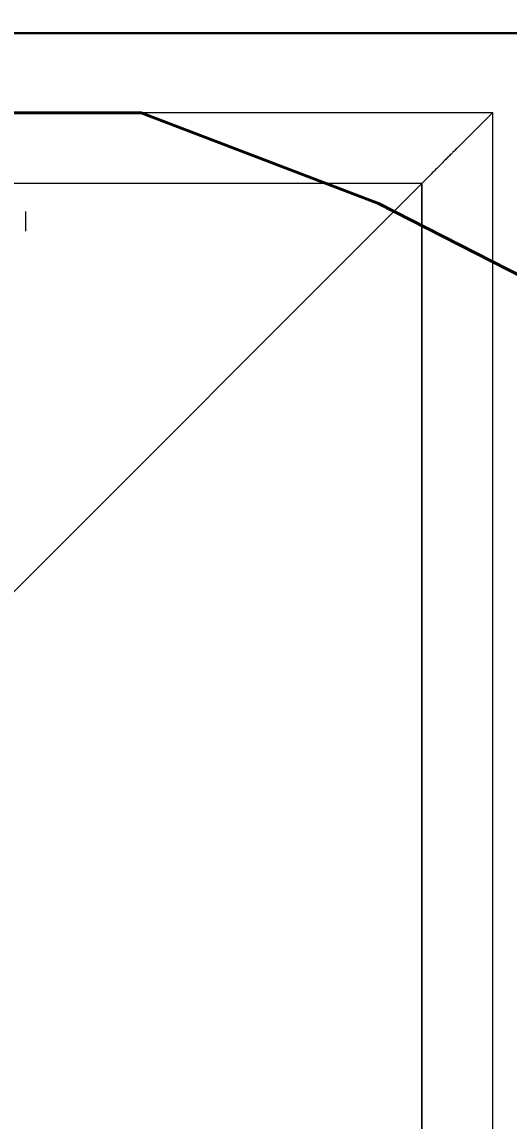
# Model space of a CAD drawing. Header units: inches. Extents: x -234 to 3525, y 0 to 2715.
# Drawn here: x 510.8 to 516.96, y 1144.25 to 1158.14 of the extents above; entities that cross this region are included whole.
import ezdxf
from ezdxf.enums import TextEntityAlignment as Align

# ---------------------------------------------------------------- set-up
doc = ezdxf.new("R2010")
doc.units = ezdxf.units.IN
doc.header["$LTSCALE"] = 10
doc.header["$MEASUREMENT"] = 0
for name, color, linetype in [('A-IDEN-VNUM', 4, 'CONTINUOUS'), ('A-WALL', 5, 'CONTINUOUS'), ('AREA-ASSIGN', 7, 'CONTINUOUS')]:
    doc.layers.add(name, color=color, linetype=linetype)
doc.layers.add('P-SANR-FIXT', color=2, linetype='CONTINUOUS', lineweight=13)
doc.styles.add('ROOMVNUMBER', font='simplex.shx', dxfattribs={"width": 0.85})

msp = doc.modelspace()

# ---------------------------------------------------------------- linework, layer by layer
at = {"layer": 'A-WALL'}
msp.add_line((444, 1158), (636, 1158), dxfattribs=at)
at = {"layer": 'AREA-ASSIGN'}
msp.add_lwpolyline([(528, 1082), (528, 1094), (636, 1094), (636, 1158), (444, 1158), (444, 1082), (446, 1082), (449, 1082), (485, 1082), (487, 1082), (489, 1082), (523, 1082), (525, 1082)], close=True, dxfattribs=at)
at = {"layer": 'P-SANR-FIXT'}
for p, q in [((506.227, 1157), (516.75, 1157)), ((516.671, 1156.921), (516.315, 1156.565)), ((516.75, 1157), (516.671, 1156.921)), ((516.75, 1135), (516.75, 1157)), ((515.853, 1156.103), (506.811, 1147.061)), ((506.811, 1147.061), (515.853, 1156.103)), ((515.853, 1156.103), (509.875, 1156.103)), ((515.853, 1156.103), (509.875, 1156.103)), ((515.853, 1135.897), (515.853, 1156.103)), ((515.853, 1156.103), (515.853, 1135.897)), ((510.847, 1155.5), (510.847, 1155.75))]:
    msp.add_line(p, q, dxfattribs=at)
msp.add_open_spline([(516.315, 1156.565), (516.313, 1156.563), (516.299, 1156.549), (516.259, 1156.509), (516.214, 1156.464), (516.174, 1156.424), (516.13, 1156.38), (516.081, 1156.331), (516.028, 1156.278), (515.953, 1156.203), (515.894, 1156.143), (515.853, 1156.103)], degree=3, knots=[-1, -1, -1, -1, -0.833333, -0.666667, -0.583333, -0.5, -0.416667, -0.333333, -0.25, -0.166667, 0, 0, 0, 0], dxfattribs=at)

# ---------------------------------------------------------------- texts
at = {"layer": 'A-IDEN-VNUM', "style": 'ROOMVNUMBER', "width": 0.85}
msp.add_text('212', height=31.5, rotation=90, dxfattribs=at).set_placement((519.055, 1127.161), align=Align.MIDDLE_CENTER)

doc.saveas('drawing.dxf')
